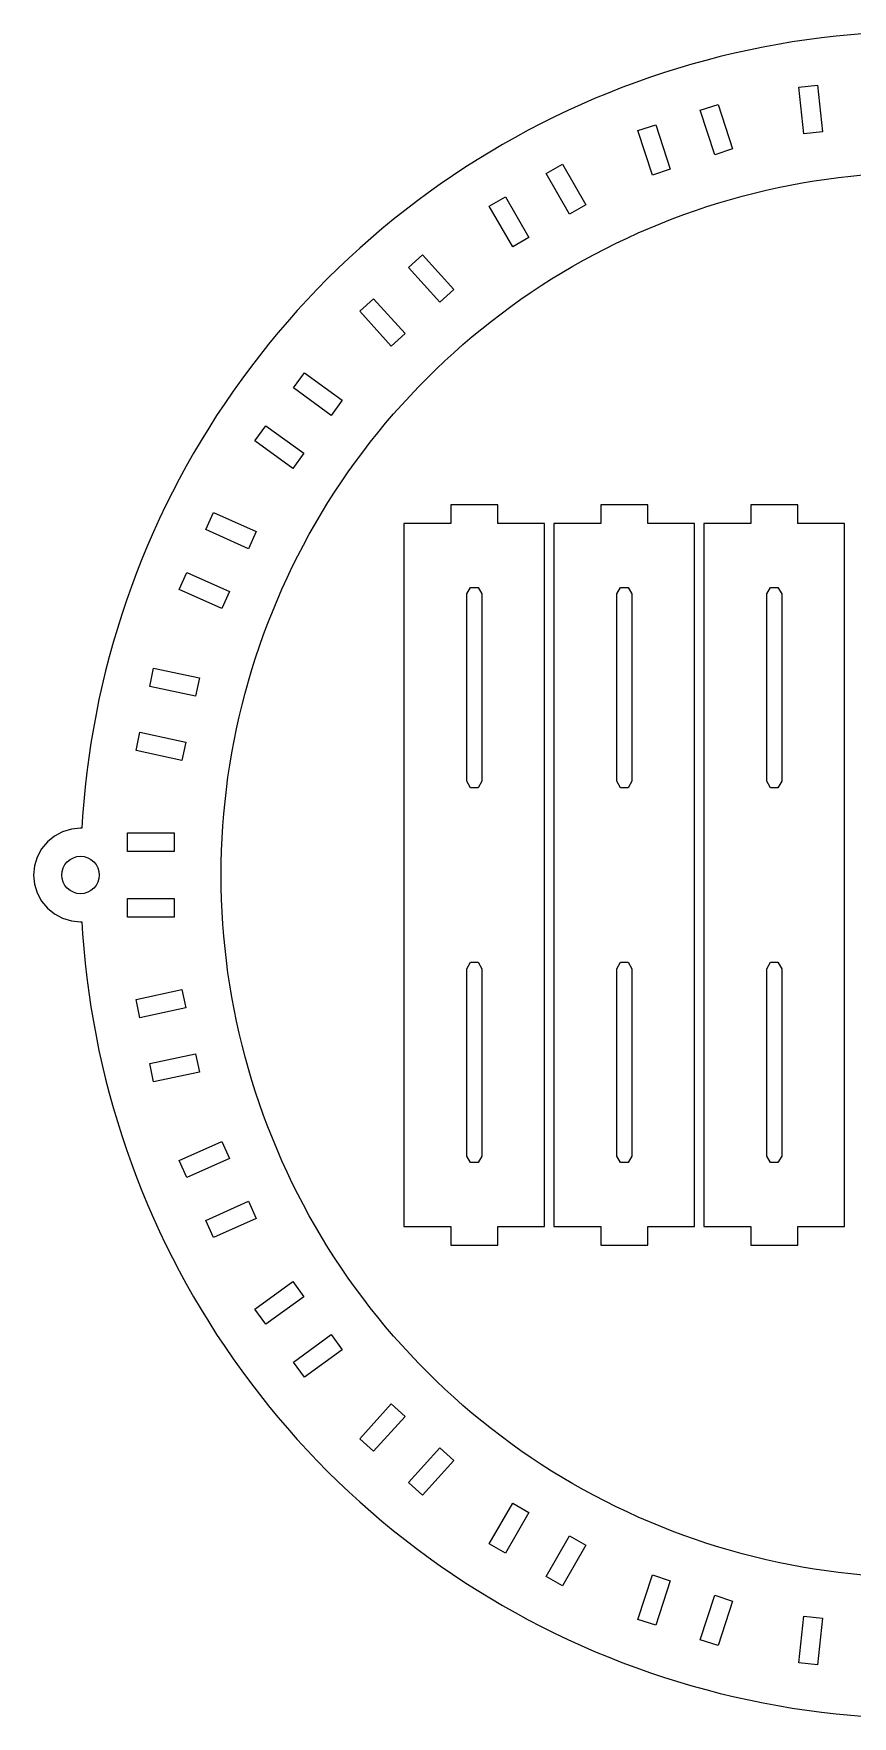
# Model space of a CAD drawing. Header units: metres. Extents: x -190 to 190, y -190 to 190.
# Drawn here: x -190 to -15.3, y -179.6 to 179.6 of the extents above; entities that cross this region are included whole.
import ezdxf

# ---------------------------------------------------------------- set-up
doc = ezdxf.new("R2010")
doc.units = ezdxf.units.M

msp = doc.modelspace()

# ---------------------------------------------------------------- linework, layer by layer
for p, q in [((-12.5562, 179.562), (-15.688, 179.315)), ((-37.4241, 176.067), (-40.4912, 175.387)), ((-34.3456, 176.693), (-37.4241, 176.067)), ((-31.2567, 177.265), (-34.3456, 176.693)), ((-28.1582, 177.784), (-31.2567, 177.265)), ((-25.0511, 178.248), (-28.1582, 177.784)), ((-21.9365, 178.658), (-25.0511, 178.248)), ((-18.8151, 179.014), (-21.9365, 178.658)), ((-15.688, 179.315), (-18.8151, 179.014)), ((-49.6147, 173.027), (-52.6269, 172.135)), ((-46.5874, 173.867), (-49.6147, 173.027)), ((-43.5459, 174.653), (-46.5874, 173.867)), ((-40.4912, 175.387), (-43.5459, 174.653)), ((-61.5636, 169.145), (-64.5062, 168.044)), ((-58.6023, 170.193), (-61.5636, 169.145)), ((-55.623, 171.19), (-58.6023, 170.193)), ((-52.6269, 172.135), (-55.623, 171.19)), ((-70.3316, 165.691), (-73.2126, 164.438)), ((-67.4292, 166.893), (-70.3316, 165.691)), ((-64.5062, 168.044), (-67.4292, 166.893)), ((-26.7205, 168.128), (-22.7424, 168.546)), ((-25.6752, 158.183), (-26.7205, 168.128)), ((-22.7424, 168.546), (-21.6972, 158.601)), ((-78.9068, 161.783), (-81.7183, 160.381)), ((-76.0713, 163.135), (-78.9068, 161.783)), ((-73.2126, 164.438), (-76.0713, 163.135)), ((-47.7776, 163.225), (-43.9734, 164.461)), ((-44.6874, 153.714), (-47.7776, 163.225)), ((-43.9734, 164.461), (-40.8832, 154.95)), ((-84.5049, 158.931), (-87.2657, 157.432)), ((-81.7183, 160.381), (-84.5049, 158.931)), ((-61.0924, 158.898), (-57.2882, 160.135)), ((-58.0022, 149.388), (-61.0924, 158.898)), ((-57.2882, 160.135), (-54.198, 150.624)), ((-21.6972, 158.601), (-25.6752, 158.183)), ((-90, 155.885), (-92.7068, 154.29)), ((-87.2657, 157.432), (-90, 155.885)), ((-40.8832, 154.95), (-44.6874, 153.714)), ((-98.035, 150.961), (-100.655, 149.227)), ((-95.3855, 152.649), (-98.035, 150.961)), ((-92.7068, 154.29), (-95.3855, 152.649)), ((-80.6699, 149.724), (-77.2058, 151.724)), ((-77.2058, 151.724), (-72.2058, 143.064)), ((-103.244, 147.447), (-105.801, 145.623)), ((-100.655, 149.227), (-103.244, 147.447)), ((-75.6699, 141.064), (-80.6699, 149.724)), ((-54.198, 150.624), (-58.0022, 149.388)), ((-31.1868, 146.722), (-28.6213, 147.244)), ((-28.6213, 147.244), (-26.0472, 147.721)), ((-26.0472, 147.721), (-23.4652, 148.153)), ((-23.4652, 148.153), (-20.876, 148.54)), ((-20.876, 148.54), (-18.2804, 148.882)), ((-18.2804, 148.882), (-15.6793, 149.178)), ((-15.6793, 149.178), (-13.0733, 149.429)), ((-108.327, 143.754), (-110.819, 141.842)), ((-105.801, 145.623), (-108.327, 143.754)), ((-92.7942, 142.724), (-89.3301, 144.724)), ((-89.3301, 144.724), (-84.3301, 136.064)), ((-43.8557, 143.446), (-41.3456, 144.189)), ((-41.3456, 144.189), (-38.8228, 144.889)), ((-38.8228, 144.889), (-36.2883, 145.544)), ((-36.2883, 145.544), (-33.7426, 146.156)), ((-33.7426, 146.156), (-31.1868, 146.722)), ((-110.819, 141.842), (-113.278, 139.886)), ((-87.7942, 134.064), (-92.7942, 142.724)), ((-72.2058, 143.064), (-75.6699, 141.064)), ((-53.7552, 140.037), (-51.303, 140.954)), ((-51.303, 140.954), (-48.8352, 141.828)), ((-48.8352, 141.828), (-46.3525, 142.658)), ((-46.3525, 142.658), (-43.8557, 143.446)), ((-115.702, 137.888), (-118.091, 135.848)), ((-113.278, 139.886), (-115.702, 137.888)), ((-63.3927, 135.946), (-61.0105, 137.032)), ((-61.0105, 137.032), (-58.6097, 138.076)), ((-58.6097, 138.076), (-56.191, 139.078)), ((-56.191, 139.078), (-53.7552, 140.037)), ((-120.443, 133.766), (-122.76, 131.644)), ((-118.091, 135.848), (-120.443, 133.766)), ((-84.3301, 136.064), (-87.7942, 134.064)), ((-70.4207, 132.442), (-68.0986, 133.651)), ((-68.0986, 133.651), (-65.7557, 134.819)), ((-65.7557, 134.819), (-63.3927, 135.946)), ((-125.038, 129.481), (-127.279, 127.279)), ((-122.76, 131.644), (-125.038, 129.481)), ((-110.036, 129.68), (-107.064, 132.357)), ((-103.345, 122.249), (-110.036, 129.68)), ((-107.064, 132.357), (-100.373, 124.925)), ((-77.2557, 128.575), (-75, 129.904)), ((-75, 129.904), (-72.7214, 131.193)), ((-72.7214, 131.193), (-70.4207, 132.442)), ((-127.279, 127.279), (-129.481, 125.038)), ((-83.8789, 124.356), (-81.6958, 125.801)), ((-81.6958, 125.801), (-79.4879, 127.207)), ((-79.4879, 127.207), (-77.2557, 128.575)), ((-131.644, 122.76), (-133.766, 120.443)), ((-129.481, 125.038), (-131.644, 122.76)), ((-120.441, 120.312), (-117.468, 122.989)), ((-117.468, 122.989), (-110.777, 115.558)), ((-100.373, 124.925), (-103.345, 122.249)), ((-88.1678, 121.353), (-86.0365, 122.873)), ((-86.0365, 122.873), (-83.8789, 124.356)), ((-133.766, 120.443), (-135.848, 118.091)), ((-113.749, 112.881), (-120.441, 120.312)), ((-92.3492, 118.202), (-90.2722, 119.795)), ((-90.2722, 119.795), (-88.1678, 121.353)), ((-137.888, 115.702), (-139.886, 113.278)), ((-135.848, 118.091), (-137.888, 115.702)), ((-110.777, 115.558), (-113.749, 112.881)), ((-96.4181, 114.907), (-94.3981, 116.572)), ((-94.3981, 116.572), (-92.3492, 118.202)), ((-139.886, 113.278), (-141.842, 110.819)), ((-102.3, 109.703), (-100.37, 111.472)), ((-100.37, 111.472), (-98.4088, 113.206)), ((-98.4088, 113.206), (-96.4181, 114.907)), ((-143.754, 108.327), (-145.623, 105.801)), ((-141.842, 110.819), (-143.754, 108.327)), ((-106.066, 106.066), (-104.199, 107.901)), ((-104.199, 107.901), (-102.3, 109.703)), ((-145.623, 105.801), (-147.447, 103.244)), ((-134.594, 103.969), (-132.243, 107.205)), ((-132.243, 107.205), (-124.153, 101.327)), ((-109.703, 102.3), (-107.901, 104.199)), ((-107.901, 104.199), (-106.066, 106.066)), ((-149.227, 100.655), (-150.961, 98.035)), ((-147.447, 103.244), (-149.227, 100.655)), ((-126.504, 98.0907), (-134.594, 103.969)), ((-124.153, 101.327), (-126.504, 98.0907)), ((-111.472, 100.37), (-109.703, 102.3)), ((-150.961, 98.035), (-152.649, 95.3855)), ((-114.907, 96.4181), (-113.206, 98.4088)), ((-113.206, 98.4088), (-111.472, 100.37)), ((-152.649, 95.3855), (-154.29, 92.7068)), ((-142.823, 92.6423), (-140.472, 95.8784)), ((-140.472, 95.8784), (-132.382, 90.0005)), ((-118.202, 92.3492), (-116.572, 94.3981)), ((-116.572, 94.3981), (-114.907, 96.4181)), ((-155.885, 90), (-157.432, 87.2657)), ((-154.29, 92.7068), (-155.885, 90)), ((-134.733, 86.7645), (-142.823, 92.6423)), ((-132.382, 90.0005), (-134.733, 86.7645)), ((-121.353, 88.1678), (-119.795, 90.2722)), ((-119.795, 90.2722), (-118.202, 92.3492)), ((-157.432, 87.2657), (-158.931, 84.5049)), ((-122.873, 86.0365), (-121.353, 88.1678)), ((-158.931, 84.5049), (-160.381, 81.7183)), ((-125.801, 81.6958), (-124.356, 83.8789)), ((-124.356, 83.8789), (-122.873, 86.0365)), ((-160.381, 81.7183), (-161.783, 78.9068)), ((-128.575, 77.2557), (-127.207, 79.4879)), ((-127.207, 79.4879), (-125.801, 81.6958)), ((-163.135, 76.0713), (-164.438, 73.2126)), ((-161.783, 78.9068), (-163.135, 76.0713)), ((-153.269, 73.713), (-151.642, 77.3671)), ((-151.642, 77.3671), (-142.507, 73.2998)), ((-129.904, 75), (-128.575, 77.2557)), ((-91, 79), (-101, 79)), ((-101, 79), (-101, 75)), ((-91, 75), (-91, 79)), ((-59, 79), (-69, 79)), ((-69, 79), (-69, 75)), ((-59, 75), (-59, 79)), ((-27, 79), (-37, 79)), ((-37, 79), (-37, 75)), ((-27, 75), (-27, 79)), ((-164.438, 73.2126), (-165.691, 70.3316)), ((-144.134, 69.6456), (-153.269, 73.713)), ((-142.507, 73.2998), (-144.134, 69.6456)), ((-132.442, 70.4207), (-131.193, 72.7214)), ((-131.193, 72.7214), (-129.904, 75)), ((-101, 75), (-111, 75)), ((-111, 75), (-111, -75)), ((-81, 75), (-91, 75)), ((-81, -75), (-81, 75)), ((-69, 75), (-79, 75)), ((-79, 75), (-79, -75)), ((-49, 75), (-59, 75)), ((-49, -75), (-49, 75)), ((-37, 75), (-47, 75)), ((-47, 75), (-47, -75)), ((-17, 75), (-27, 75)), ((-17, -75), (-17, 75)), ((-165.691, 70.3316), (-166.893, 67.4292)), ((-133.651, 68.0986), (-132.442, 70.4207)), ((-166.893, 67.4292), (-168.044, 64.5062)), ((-135.946, 63.3927), (-134.819, 65.7557)), ((-134.819, 65.7557), (-133.651, 68.0986)), ((-169.145, 61.5636), (-170.193, 58.6023)), ((-168.044, 64.5062), (-169.145, 61.5636)), ((-158.963, 60.9233), (-157.336, 64.5775)), ((-157.336, 64.5775), (-148.201, 60.5101)), ((-137.032, 61.0105), (-135.946, 63.3927)), ((-97.6, 60), (-96.8, 61.3856)), ((-96.8, 61.3856), (-95.2, 61.3856)), ((-95.2, 61.3856), (-94.4, 60)), ((-65.6, 60), (-64.8, 61.3856)), ((-64.8, 61.3856), (-63.2, 61.3856)), ((-63.2, 61.3856), (-62.4, 60)), ((-33.6, 60), (-32.8, 61.3856)), ((-32.8, 61.3856), (-31.2, 61.3856)), ((-31.2, 61.3856), (-30.4, 60)), ((-170.193, 58.6023), (-171.19, 55.623)), ((-149.828, 56.8559), (-158.963, 60.9233)), ((-148.201, 60.5101), (-149.828, 56.8559)), ((-139.078, 56.191), (-138.076, 58.6097)), ((-138.076, 58.6097), (-137.032, 61.0105)), ((-97.6, 20), (-97.6, 60)), ((-94.4, 60), (-94.4, 20)), ((-65.6, 20), (-65.6, 60)), ((-62.4, 60), (-62.4, 20)), ((-33.6, 20), (-33.6, 60)), ((-30.4, 60), (-30.4, 20)), ((-171.19, 55.623), (-172.135, 52.6269)), ((-140.037, 53.7552), (-139.078, 56.191)), ((-172.135, 52.6269), (-173.027, 49.6147)), ((-141.828, 48.8352), (-140.954, 51.303)), ((-140.954, 51.303), (-140.037, 53.7552)), ((-173.027, 49.6147), (-173.867, 46.5874)), ((-142.658, 46.3525), (-141.828, 48.8352)), ((-174.653, 43.5459), (-175.387, 40.4912)), ((-173.867, 46.5874), (-174.653, 43.5459)), ((-165.246, 40.2357), (-164.414, 44.1483)), ((-164.414, 44.1483), (-154.632, 42.0692)), ((-144.189, 41.3456), (-143.446, 43.8557)), ((-143.446, 43.8557), (-142.658, 46.3525)), ((-175.387, 40.4912), (-176.067, 37.4241)), ((-155.464, 38.1566), (-165.246, 40.2357)), ((-154.632, 42.0692), (-155.464, 38.1566)), ((-144.889, 38.8228), (-144.189, 41.3456)), ((-176.067, 37.4241), (-176.693, 34.3456)), ((-146.156, 33.7426), (-145.544, 36.2883)), ((-145.544, 36.2883), (-144.889, 38.8228)), ((-176.693, 34.3456), (-177.265, 31.2567)), ((-146.722, 31.1868), (-146.156, 33.7426)), ((-177.265, 31.2567), (-177.784, 28.1582)), ((-168.156, 26.5417), (-167.325, 30.4542)), ((-167.325, 30.4542), (-157.543, 28.3751)), ((-147.244, 28.6213), (-146.722, 31.1868)), ((-177.784, 28.1582), (-178.248, 25.0511)), ((-158.375, 24.4625), (-168.156, 26.5417)), ((-157.543, 28.3751), (-158.375, 24.4625)), ((-148.153, 23.4652), (-147.721, 26.0472)), ((-147.721, 26.0472), (-147.244, 28.6213)), ((-178.658, 21.9365), (-179.014, 18.8151)), ((-178.248, 25.0511), (-178.658, 21.9365)), ((-148.54, 20.876), (-148.153, 23.4652)), ((-179.014, 18.8151), (-179.315, 15.688)), ((-149.178, 15.6793), (-148.882, 18.2804)), ((-148.882, 18.2804), (-148.54, 20.876)), ((-96.8, 18.6143), (-97.6, 20)), ((-95.2, 18.6143), (-96.8, 18.6143)), ((-94.4, 20), (-95.2, 18.6143)), ((-64.8, 18.6143), (-65.6, 20)), ((-63.2, 18.6143), (-64.8, 18.6143)), ((-62.4, 20), (-63.2, 18.6143)), ((-32.8, 18.6143), (-33.6, 20)), ((-31.2, 18.6143), (-32.8, 18.6143)), ((-30.4, 20), (-31.2, 18.6143)), ((-179.315, 15.688), (-179.562, 12.5562)), ((-149.429, 13.0733), (-149.178, 15.6793)), ((-179.562, 12.5562), (-179.72, 9.97238)), ((-149.635, 10.4635), (-149.429, 13.0733)), ((-185.556, 8.31468), (-187.071, 7.07106)), ((-183.827, 9.23878), (-185.556, 8.31468)), ((-181.951, 9.80785), (-183.827, 9.23878)), ((-180, 10), (-181.951, 9.80785)), ((-179.72, 9.97238), (-180, 10)), ((-170, 5), (-170, 9)), ((-170, 9), (-160, 9)), ((-160, 9), (-160, 5)), ((-149.909, 5.23492), (-149.794, 7.85039)), ((-149.794, 7.85039), (-149.635, 10.4635)), ((-189.239, 3.82683), (-189.808, 1.9509)), ((-188.315, 5.55569), (-189.239, 3.82683)), ((-187.071, 7.07106), (-188.315, 5.55569)), ((-182.222, 3.32587), (-181.531, 3.69551)), ((-181.531, 3.69551), (-180.78, 3.92313)), ((-180.78, 3.92313), (-180, 4)), ((-180, 4), (-179.22, 3.92313)), ((-179.22, 3.92313), (-178.469, 3.69551)), ((-178.469, 3.69551), (-177.778, 3.32587)), ((-160, 5), (-170, 5)), ((-149.977, 2.61786), (-149.909, 5.23492)), ((-189.808, 1.9509), (-190, 0)), ((-190, 0), (-189.808, -1.9509)), ((-184, 0), (-183.923, 0.78035)), ((-183.923, -0.78035), (-184, 0)), ((-183.923, 0.78035), (-183.696, 1.53073)), ((-183.696, 1.53073), (-183.326, 2.22227)), ((-183.326, 2.22227), (-182.828, 2.82841)), ((-182.828, 2.82841), (-182.222, 3.32587)), ((-177.778, 3.32587), (-177.172, 2.82841)), ((-177.172, 2.82841), (-176.674, 2.22227)), ((-176.674, 2.22227), (-176.304, 1.53073)), ((-176.304, 1.53073), (-176.077, 0.78035)), ((-176.077, 0.78035), (-176, 0)), ((-176, 0), (-176.077, -0.78035)), ((-150, 0), (-149.977, 2.61786)), ((-149.977, -2.61786), (-150, 0)), ((-189.808, -1.9509), (-189.239, -3.82683)), ((-183.696, -1.53073), (-183.923, -0.78035)), ((-183.326, -2.22227), (-183.696, -1.53073)), ((-182.828, -2.82841), (-183.326, -2.22227)), ((-182.222, -3.32587), (-182.828, -2.82841)), ((-181.531, -3.69551), (-182.222, -3.32587)), ((-177.778, -3.32587), (-178.469, -3.69551)), ((-177.172, -2.82841), (-177.778, -3.32587)), ((-176.674, -2.22227), (-177.172, -2.82841)), ((-176.304, -1.53073), (-176.674, -2.22227)), ((-176.077, -0.78035), (-176.304, -1.53073)), ((-149.909, -5.23492), (-149.977, -2.61786)), ((-189.239, -3.82683), (-188.315, -5.55569)), ((-188.315, -5.55569), (-187.071, -7.07106)), ((-187.071, -7.07106), (-185.556, -8.31468)), ((-180.78, -3.92313), (-181.531, -3.69551)), ((-180, -4), (-180.78, -3.92313)), ((-179.22, -3.92313), (-180, -4)), ((-178.469, -3.69551), (-179.22, -3.92313)), ((-170, -9), (-170, -5)), ((-170, -5), (-160, -5)), ((-160, -5), (-160, -9)), ((-149.794, -7.85039), (-149.909, -5.23492)), ((-185.556, -8.31468), (-183.827, -9.23878)), ((-183.827, -9.23878), (-181.951, -9.80785)), ((-181.951, -9.80785), (-180, -10)), ((-180, -10), (-179.72, -9.97238)), ((-179.72, -9.97238), (-179.562, -12.5562)), ((-160, -9), (-170, -9)), ((-149.635, -10.4635), (-149.794, -7.85039)), ((-149.429, -13.0733), (-149.635, -10.4635)), ((-179.562, -12.5562), (-179.315, -15.688)), ((-149.178, -15.6793), (-149.429, -13.0733)), ((-179.315, -15.688), (-179.014, -18.8151)), ((-148.882, -18.2804), (-149.178, -15.6793)), ((-179.014, -18.8151), (-178.658, -21.9365)), ((-148.54, -20.876), (-148.882, -18.2804)), ((-148.153, -23.4652), (-148.54, -20.876)), ((-97.6, -20), (-96.8, -18.6143)), ((-97.6, -60), (-97.6, -20)), ((-96.8, -18.6143), (-95.2, -18.6143)), ((-95.2, -18.6143), (-94.4, -20)), ((-94.4, -20), (-94.4, -60)), ((-65.6, -20), (-64.8, -18.6143)), ((-65.6, -60), (-65.6, -20)), ((-64.8, -18.6143), (-63.2, -18.6143)), ((-63.2, -18.6143), (-62.4, -20)), ((-62.4, -20), (-62.4, -60)), ((-33.6, -20), (-32.8, -18.6143)), ((-33.6, -60), (-33.6, -20)), ((-32.8, -18.6143), (-31.2, -18.6143)), ((-31.2, -18.6143), (-30.4, -20)), ((-30.4, -20), (-30.4, -60)), ((-178.658, -21.9365), (-178.248, -25.0511)), ((-178.248, -25.0511), (-177.784, -28.1582)), ((-168.156, -26.5417), (-158.375, -24.4625)), ((-158.375, -24.4625), (-157.543, -28.3751)), ((-147.721, -26.0472), (-148.153, -23.4652)), ((-177.784, -28.1582), (-177.265, -31.2567)), ((-167.325, -30.4542), (-168.156, -26.5417)), ((-157.543, -28.3751), (-167.325, -30.4542)), ((-147.244, -28.6213), (-147.721, -26.0472)), ((-146.722, -31.1868), (-147.244, -28.6213)), ((-177.265, -31.2567), (-176.693, -34.3456)), ((-146.156, -33.7426), (-146.722, -31.1868)), ((-176.693, -34.3456), (-176.067, -37.4241)), ((-145.544, -36.2883), (-146.156, -33.7426)), ((-176.067, -37.4241), (-175.387, -40.4912)), ((-165.246, -40.2357), (-155.464, -38.1566)), ((-155.464, -38.1566), (-154.632, -42.0692)), ((-144.889, -38.8228), (-145.544, -36.2883)), ((-144.189, -41.3456), (-144.889, -38.8228)), ((-175.387, -40.4912), (-174.653, -43.5459)), ((-164.414, -44.1483), (-165.246, -40.2357)), ((-154.632, -42.0692), (-164.414, -44.1483)), ((-143.446, -43.8557), (-144.189, -41.3456)), ((-174.653, -43.5459), (-173.867, -46.5874)), ((-173.867, -46.5874), (-173.027, -49.6147)), ((-142.658, -46.3525), (-143.446, -43.8557)), ((-141.828, -48.8352), (-142.658, -46.3525)), ((-173.027, -49.6147), (-172.135, -52.6269)), ((-140.954, -51.303), (-141.828, -48.8352)), ((-172.135, -52.6269), (-171.19, -55.623)), ((-140.037, -53.7552), (-140.954, -51.303)), ((-139.078, -56.191), (-140.037, -53.7552)), ((-171.19, -55.623), (-170.193, -58.6023)), ((-158.963, -60.9233), (-149.828, -56.8559)), ((-149.828, -56.8559), (-148.201, -60.5101)), ((-138.076, -58.6097), (-139.078, -56.191)), ((-170.193, -58.6023), (-169.145, -61.5636)), ((-157.336, -64.5775), (-158.963, -60.9233)), ((-148.201, -60.5101), (-157.336, -64.5775)), ((-137.032, -61.0105), (-138.076, -58.6097)), ((-135.946, -63.3927), (-137.032, -61.0105)), ((-96.8, -61.3856), (-97.6, -60)), ((-94.4, -60), (-95.2, -61.3856)), ((-64.8, -61.3856), (-65.6, -60)), ((-62.4, -60), (-63.2, -61.3856)), ((-32.8, -61.3856), (-33.6, -60)), ((-30.4, -60), (-31.2, -61.3856)), ((-169.145, -61.5636), (-168.044, -64.5062)), ((-168.044, -64.5062), (-166.893, -67.4292)), ((-134.819, -65.7557), (-135.946, -63.3927)), ((-95.2, -61.3856), (-96.8, -61.3856)), ((-63.2, -61.3856), (-64.8, -61.3856)), ((-31.2, -61.3856), (-32.8, -61.3856)), ((-166.893, -67.4292), (-165.691, -70.3316)), ((-133.651, -68.0986), (-134.819, -65.7557)), ((-132.442, -70.4207), (-133.651, -68.0986)), ((-165.691, -70.3316), (-164.438, -73.2126)), ((-153.269, -73.713), (-144.134, -69.6456)), ((-144.134, -69.6456), (-142.507, -73.2998)), ((-131.193, -72.7214), (-132.442, -70.4207)), ((-164.438, -73.2126), (-163.135, -76.0713)), ((-151.642, -77.3671), (-153.269, -73.713)), ((-142.507, -73.2998), (-151.642, -77.3671)), ((-129.904, -75), (-131.193, -72.7214)), ((-128.575, -77.2557), (-129.904, -75)), ((-111, -75), (-101, -75)), ((-101, -75), (-101, -79)), ((-91, -75), (-81, -75)), ((-91, -79), (-91, -75)), ((-79, -75), (-69, -75)), ((-69, -75), (-69, -79)), ((-59, -75), (-49, -75)), ((-59, -79), (-59, -75)), ((-47, -75), (-37, -75)), ((-37, -75), (-37, -79)), ((-27, -75), (-17, -75)), ((-27, -79), (-27, -75)), ((-163.135, -76.0713), (-161.783, -78.9068)), ((-161.783, -78.9068), (-160.381, -81.7183)), ((-127.207, -79.4879), (-128.575, -77.2557)), ((-101, -79), (-91, -79)), ((-69, -79), (-59, -79)), ((-37, -79), (-27, -79)), ((-160.381, -81.7183), (-158.931, -84.5049)), ((-125.801, -81.6958), (-127.207, -79.4879)), ((-124.356, -83.8789), (-125.801, -81.6958)), ((-158.931, -84.5049), (-157.432, -87.2657)), ((-122.873, -86.0365), (-124.356, -83.8789)), ((-121.353, -88.1678), (-122.873, -86.0365)), ((-157.432, -87.2657), (-155.885, -90)), ((-142.823, -92.6423), (-134.733, -86.7645)), ((-134.733, -86.7645), (-132.382, -90.0005)), ((-119.795, -90.2722), (-121.353, -88.1678)), ((-155.885, -90), (-154.29, -92.7068)), ((-154.29, -92.7068), (-152.649, -95.3855)), ((-140.472, -95.8784), (-142.823, -92.6423)), ((-132.382, -90.0005), (-140.472, -95.8784)), ((-118.202, -92.3492), (-119.795, -90.2722)), ((-116.572, -94.3981), (-118.202, -92.3492)), ((-152.649, -95.3855), (-150.961, -98.035)), ((-114.907, -96.4181), (-116.572, -94.3981)), ((-113.206, -98.4088), (-114.907, -96.4181)), ((-150.961, -98.035), (-149.227, -100.655)), ((-134.594, -103.969), (-126.504, -98.0907)), ((-126.504, -98.0907), (-124.153, -101.327)), ((-111.472, -100.37), (-113.206, -98.4088)), ((-109.703, -102.3), (-111.472, -100.37)), ((-149.227, -100.655), (-147.447, -103.244)), ((-147.447, -103.244), (-145.623, -105.801)), ((-132.243, -107.205), (-134.594, -103.969)), ((-124.153, -101.327), (-132.243, -107.205)), ((-107.901, -104.199), (-109.703, -102.3)), ((-145.623, -105.801), (-143.754, -108.327)), ((-106.066, -106.066), (-107.901, -104.199)), ((-104.199, -107.901), (-106.066, -106.066)), ((-143.754, -108.327), (-141.842, -110.819)), ((-141.842, -110.819), (-139.886, -113.278)), ((-102.3, -109.703), (-104.199, -107.901)), ((-100.37, -111.472), (-102.3, -109.703)), ((-139.886, -113.278), (-137.888, -115.702)), ((-120.441, -120.312), (-113.749, -112.881)), ((-113.749, -112.881), (-110.777, -115.558)), ((-98.4088, -113.206), (-100.37, -111.472)), ((-96.4181, -114.907), (-98.4088, -113.206)), ((-94.3981, -116.572), (-96.4181, -114.907)), ((-137.888, -115.702), (-135.848, -118.091)), ((-135.848, -118.091), (-133.766, -120.443)), ((-110.777, -115.558), (-117.468, -122.989)), ((-92.3492, -118.202), (-94.3981, -116.572)), ((-90.2722, -119.795), (-92.3492, -118.202)), ((-133.766, -120.443), (-131.644, -122.76)), ((-117.468, -122.989), (-120.441, -120.312)), ((-88.1678, -121.353), (-90.2722, -119.795)), ((-86.0365, -122.873), (-88.1678, -121.353)), ((-131.644, -122.76), (-129.481, -125.038)), ((-129.481, -125.038), (-127.279, -127.279)), ((-110.036, -129.68), (-103.345, -122.249)), ((-100.373, -124.925), (-107.064, -132.357)), ((-103.345, -122.249), (-100.373, -124.925)), ((-83.8789, -124.356), (-86.0365, -122.873)), ((-81.6958, -125.801), (-83.8789, -124.356)), ((-127.279, -127.279), (-125.038, -129.481)), ((-79.4879, -127.207), (-81.6958, -125.801)), ((-77.2557, -128.575), (-79.4879, -127.207)), ((-75, -129.904), (-77.2557, -128.575)), ((-125.038, -129.481), (-122.76, -131.644)), ((-122.76, -131.644), (-120.443, -133.766)), ((-107.064, -132.357), (-110.036, -129.68)), ((-72.7214, -131.193), (-75, -129.904)), ((-70.4207, -132.442), (-72.7214, -131.193)), ((-68.0986, -133.651), (-70.4207, -132.442)), ((-120.443, -133.766), (-118.091, -135.848)), ((-118.091, -135.848), (-115.702, -137.888)), ((-92.7942, -142.724), (-87.7942, -134.064)), ((-84.3301, -136.064), (-89.3301, -144.724)), ((-87.7942, -134.064), (-84.3301, -136.064)), ((-65.7557, -134.819), (-68.0986, -133.651)), ((-63.3927, -135.946), (-65.7557, -134.819)), ((-61.0105, -137.032), (-63.3927, -135.946)), ((-115.702, -137.888), (-113.278, -139.886)), ((-113.278, -139.886), (-110.819, -141.842)), ((-58.6097, -138.076), (-61.0105, -137.032)), ((-56.191, -139.078), (-58.6097, -138.076)), ((-53.7552, -140.037), (-56.191, -139.078)), ((-51.303, -140.954), (-53.7552, -140.037)), ((-110.819, -141.842), (-108.327, -143.754)), ((-89.3301, -144.724), (-92.7942, -142.724)), ((-80.6699, -149.724), (-75.6699, -141.064)), ((-72.2058, -143.064), (-77.2058, -151.724)), ((-75.6699, -141.064), (-72.2058, -143.064)), ((-48.8352, -141.828), (-51.303, -140.954)), ((-46.3525, -142.658), (-48.8352, -141.828)), ((-43.8557, -143.446), (-46.3525, -142.658)), ((-41.3456, -144.189), (-43.8557, -143.446)), ((-108.327, -143.754), (-105.801, -145.623)), ((-105.801, -145.623), (-103.244, -147.447)), ((-38.8228, -144.889), (-41.3456, -144.189)), ((-36.2883, -145.544), (-38.8228, -144.889)), ((-33.7426, -146.156), (-36.2883, -145.544)), ((-31.1868, -146.722), (-33.7426, -146.156)), ((-28.6213, -147.244), (-31.1868, -146.722)), ((-103.244, -147.447), (-100.655, -149.227)), ((-100.655, -149.227), (-98.035, -150.961)), ((-77.2058, -151.724), (-80.6699, -149.724)), ((-61.0924, -158.898), (-58.0022, -149.388)), ((-58.0022, -149.388), (-54.198, -150.624)), ((-54.198, -150.624), (-57.2882, -160.135)), ((-26.0472, -147.721), (-28.6213, -147.244)), ((-23.4652, -148.153), (-26.0472, -147.721)), ((-20.876, -148.54), (-23.4652, -148.153)), ((-18.2804, -148.882), (-20.876, -148.54)), ((-15.6793, -149.178), (-18.2804, -148.882)), ((-13.0733, -149.429), (-15.6793, -149.178)), ((-98.035, -150.961), (-95.3855, -152.649)), ((-95.3855, -152.649), (-92.7068, -154.29)), ((-92.7068, -154.29), (-90, -155.885)), ((-47.7776, -163.225), (-44.6874, -153.714)), ((-44.6874, -153.714), (-40.8832, -154.95)), ((-90, -155.885), (-87.2657, -157.432)), ((-87.2657, -157.432), (-84.5049, -158.931)), ((-40.8832, -154.95), (-43.9734, -164.461)), ((-84.5049, -158.931), (-81.7183, -160.381)), ((-81.7183, -160.381), (-78.9068, -161.783)), ((-57.2882, -160.135), (-61.0924, -158.898)), ((-26.7205, -168.128), (-25.6752, -158.183)), ((-25.6752, -158.183), (-21.6972, -158.601)), ((-21.6972, -158.601), (-22.7424, -168.546)), ((-78.9068, -161.783), (-76.0713, -163.135)), ((-76.0713, -163.135), (-73.2126, -164.438)), ((-73.2126, -164.438), (-70.3316, -165.691)), ((-43.9734, -164.461), (-47.7776, -163.225)), ((-70.3316, -165.691), (-67.4292, -166.893)), ((-67.4292, -166.893), (-64.5062, -168.044)), ((-64.5062, -168.044), (-61.5636, -169.145)), ((-22.7424, -168.546), (-26.7205, -168.128)), ((-61.5636, -169.145), (-58.6023, -170.193)), ((-58.6023, -170.193), (-55.623, -171.19)), ((-55.623, -171.19), (-52.6269, -172.135)), ((-52.6269, -172.135), (-49.6147, -173.027)), ((-49.6147, -173.027), (-46.5874, -173.867)), ((-46.5874, -173.867), (-43.5459, -174.653)), ((-43.5459, -174.653), (-40.4912, -175.387)), ((-40.4912, -175.387), (-37.4241, -176.067)), ((-37.4241, -176.067), (-34.3456, -176.693)), ((-34.3456, -176.693), (-31.2567, -177.265)), ((-31.2567, -177.265), (-28.1582, -177.784)), ((-28.1582, -177.784), (-25.0511, -178.248)), ((-25.0511, -178.248), (-21.9365, -178.658)), ((-21.9365, -178.658), (-18.8151, -179.014)), ((-18.8151, -179.014), (-15.688, -179.315)), ((-15.688, -179.315), (-12.5562, -179.562))]:
    msp.add_line(p, q)

doc.saveas('drawing.dxf')
